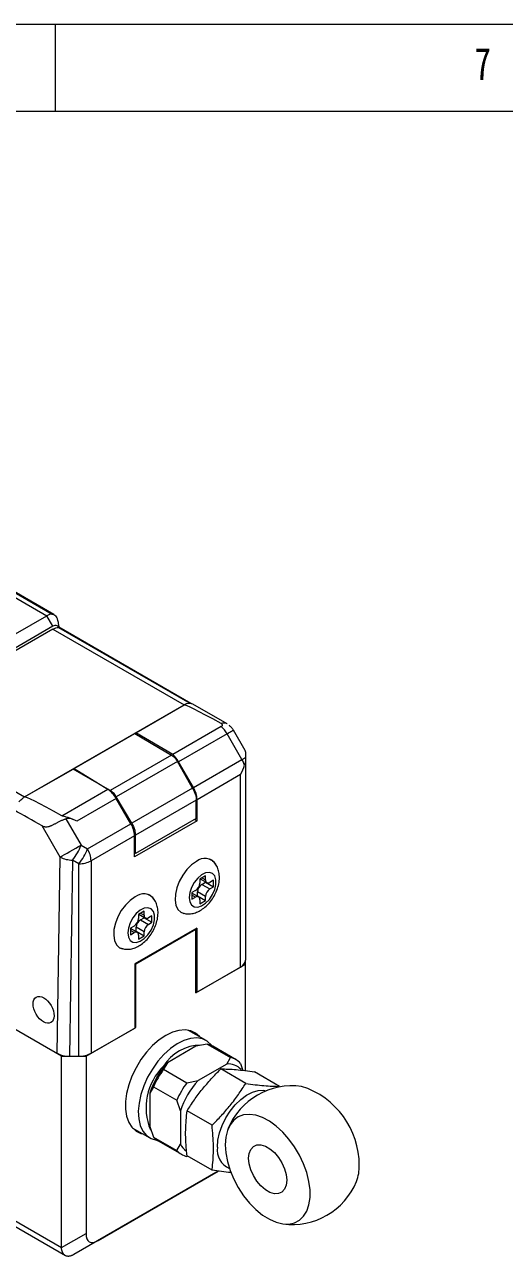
# Model space of a CAD drawing. Header units: millimetres. Extents: x 5 to 415, y 5 to 292.
# Drawn here: x 308.3 to 335.9, y 221 to 292 of the extents above; entities that cross this region are included whole.
import ezdxf

# ---------------------------------------------------------------- set-up
doc = ezdxf.new("R2010")
doc.units = ezdxf.units.MM
doc.styles.add('SLDTEXTSTYLE3', font='TXT', dxfattribs={"width": 0.75})

msp = doc.modelspace()

# ---------------------------------------------------------------- linework, layer by layer
at = {"color": 7, "linetype": 'Continuous', "lineweight": 18}
for p, q in [((415, 292), (5, 292)), ((310, 292), (310, 287)), ((410.25, 287), (10, 287)), ((305.24, 260.677), (309.836, 258.023)), ((309.939, 257.994), (305.323, 260.659)), ((304.927, 260.58), (309.523, 257.927)), ((300.33, 252.621), (309.523, 257.927)), ((309.876, 257.315), (309.523, 257.927)), ((309.876, 257.315), (300.684, 252.008)), ((309.876, 257.151), (300.684, 251.845)), ((309.876, 257.151), (317.442, 252.784)), ((310.205, 257.248), (310.222, 257.256)), ((310.205, 257.248), (317.773, 252.88)), ((317.827, 252.874), (310.226, 257.262)), ((310.23, 257.243), (310.23, 257.298)), ((308.25, 247.477), (317.442, 252.784)), ((314.649, 251.171), (317.442, 252.784)), ((319.912, 251.696), (317.942, 252.833)), ((300.684, 251.845), (308.25, 247.477)), ((319.573, 251.532), (316.78, 249.92)), ((319.913, 251.687), (319.907, 251.69)), ((311.094, 249.119), (314.598, 251.142)), ((314.598, 251.142), (316.392, 250.088)), ((314.649, 251.171), (314.649, 251.112)), ((316.78, 249.92), (314.649, 251.171)), ((319.912, 251.119), (317.119, 249.506)), ((320.771, 249.632), (319.912, 251.119)), ((320.956, 250.155), (320.278, 251.33)), ((316.392, 250.088), (316.714, 249.893)), ((320.978, 250.089), (320.978, 249.751)), ((310.371, 232.533), (280.885, 249.555)), ((316.714, 249.893), (313.184, 247.855)), ((317.053, 249.527), (313.529, 247.492)), ((317.929, 247.991), (317.053, 249.527)), ((317.978, 248.019), (317.119, 249.506)), ((317.978, 248.019), (320.771, 249.632)), ((320.978, 249.751), (320.978, 249.699)), ((320.978, 249.699), (320.978, 238.08)), ((308.25, 247.477), (311.043, 249.089)), ((313.036, 247.919), (311.043, 249.089)), ((311.094, 249.119), (312.857, 248.047)), ((311.094, 249.06), (311.094, 249.119)), ((320.685, 248.766), (318.185, 247.322)), ((320.685, 237.672), (320.685, 248.766)), ((310.399, 246.396), (313.036, 247.919)), ((312.857, 248.047), (313.184, 247.855)), ((317.929, 247.991), (314.42, 245.966)), ((313.53, 247.394), (311.254, 246.08)), ((314.42, 245.966), (313.529, 247.492)), ((314.372, 245.937), (313.53, 247.394)), ((318.134, 247.293), (314.629, 245.27)), ((318.134, 246.243), (318.134, 247.293)), ((318.185, 246.109), (318.185, 247.322)), ((310.302, 244.014), (309.257, 245.823)), ((310.63, 246.219), (311.503, 244.707)), ((311.871, 244.494), (314.372, 245.937)), ((318.185, 246.109), (314.579, 244.027)), ((318.134, 246.243), (314.629, 244.22)), ((318.043, 246.191), (318.185, 246.109)), ((314.579, 245.24), (312.078, 243.797)), ((314.579, 244.027), (314.579, 245.24)), ((314.629, 244.22), (314.629, 245.27)), ((311.503, 244.707), (311.871, 244.494)), ((310.129, 232.7), (310.302, 244.014)), ((311.003, 243.841), (310.83, 232.535)), ((311.371, 243.628), (311.003, 243.841)), ((311.371, 232.535), (311.371, 243.628)), ((312.078, 243.797), (312.078, 232.704)), ((314.629, 244.22), (314.579, 244.249)), ((318.668, 242.938), (318.338, 242.748)), ((318.668, 242.7), (318.668, 242.938)), ((318.338, 242.748), (318.338, 242.51)), ((318.359, 242.76), (318.741, 242.54)), ((318.456, 242.441), (318.662, 242.56)), ((318.456, 242.441), (318.916, 242.176)), ((318.662, 242.56), (318.662, 242.585)), ((318.662, 242.56), (319.122, 242.295)), ((319.122, 242.676), (318.916, 242.557)), ((318.916, 242.176), (319.122, 242.295)), ((319.122, 242.295), (319.122, 242.676)), ((318.091, 242.081), (317.884, 241.962)), ((317.884, 241.962), (317.884, 241.581)), ((318.266, 241.717), (317.884, 241.937)), ((317.884, 241.581), (318.091, 241.7)), ((318.187, 241.762), (318.208, 241.775)), ((318.208, 241.775), (318.208, 242.013)), ((318.668, 241.747), (318.208, 242.013)), ((318.208, 241.775), (318.668, 241.509)), ((318.338, 241.557), (318.338, 241.319)), ((318.338, 241.319), (318.668, 241.509)), ((318.668, 241.509), (318.668, 241.747)), ((315.133, 240.897), (314.803, 240.707)), ((314.803, 240.707), (314.803, 240.469)), ((314.824, 240.719), (315.205, 240.499)), ((315.133, 240.659), (315.133, 240.897)), ((314.555, 240.04), (314.349, 239.921)), ((314.92, 240.4), (315.127, 240.519)), ((314.92, 240.4), (315.38, 240.135)), ((315.127, 240.519), (315.127, 240.544)), ((315.127, 240.519), (315.586, 240.254)), ((315.586, 240.635), (315.38, 240.516)), ((315.38, 240.135), (315.586, 240.254)), ((315.586, 240.254), (315.586, 240.635)), ((314.349, 239.921), (314.349, 239.54)), ((314.73, 239.676), (314.349, 239.896)), ((314.349, 239.54), (314.555, 239.659)), ((318.167, 239.914), (314.596, 237.852)), ((314.649, 237.86), (318.114, 239.861)), ((314.652, 239.721), (314.673, 239.734)), ((314.673, 239.734), (314.673, 239.972)), ((315.133, 239.706), (314.673, 239.972)), ((314.673, 239.734), (315.133, 239.468)), ((314.803, 239.516), (314.803, 239.278)), ((314.803, 239.278), (315.133, 239.468)), ((315.133, 239.468), (315.133, 239.706)), ((318.114, 239.861), (318.095, 239.872)), ((318.114, 236.186), (318.114, 239.861)), ((318.167, 239.914), (318.167, 236.219)), ((280.885, 238.532), (310.371, 221.51)), ((281.092, 238.074), (310.598, 221.04)), ((314.63, 237.872), (314.649, 237.86)), ((320.978, 237.839), (320.978, 238.08)), ((314.596, 237.852), (314.596, 234.157)), ((314.649, 234.186), (314.649, 237.86)), ((318.114, 236.186), (320.978, 237.839)), ((318.167, 236.219), (320.685, 237.672)), ((320.978, 231.702), (320.978, 237.839)), ((318.114, 236.249), (318.167, 236.219)), ((310.129, 232.7), (307.543, 234.167)), ((311.786, 232.533), (314.649, 234.186)), ((312.078, 232.704), (314.596, 234.157)), ((314.649, 234.186), (314.596, 234.217)), ((318.709, 233.436), (317.688, 234.025)), ((318.121, 233.104), (316.471, 232.152)), ((318.767, 233.231), (318.121, 233.104)), ((318.767, 233.231), (320.11, 232.456)), ((320.427, 232.335), (319.084, 233.11)), ((310.371, 232.533), (311.786, 232.533)), ((310.371, 221.51), (310.371, 232.533)), ((310.83, 232.535), (311.371, 232.535)), ((311.786, 232.533), (311.786, 222.318)), ((319.89, 232.084), (320.11, 232.456)), ((316.471, 232.152), (316.251, 231.78)), ((316.251, 231.78), (317.595, 231.004)), ((319.89, 232.084), (318.239, 231.131)), ((320.991, 230.97), (319.55, 231.802)), ((320.691, 232.12), (320.828, 231.719)), ((322.936, 230.796), (321.495, 231.628)), ((315.67, 230.773), (315.458, 230.397)), ((315.67, 230.773), (317.014, 229.998)), ((317.595, 231.004), (318.239, 231.131)), ((315.458, 230.397), (315.458, 228.49)), ((317.226, 229.376), (317.014, 229.998)), ((317.226, 229.376), (317.226, 227.47)), ((319.047, 228.551), (317.606, 229.383)), ((314.449, 228.413), (315.469, 227.824)), ((315.458, 228.49), (315.67, 227.869)), ((315.67, 227.869), (317.014, 227.094)), ((315.934, 227.655), (317.277, 226.879)), ((317.014, 227.094), (317.226, 227.47)), ((317.644, 226.768), (317.595, 226.758)), ((319.047, 225.958), (317.606, 226.79)), ((319.404, 225.907), (311.078, 221.101)), ((312.486, 221.914), (319.404, 225.907)), ((310.371, 221.501), (311.786, 222.318)), ((312.486, 221.914), (311.071, 221.097)), ((311.071, 221.097), (311.078, 221.101))]:
    msp.add_line(p, q, dxfattribs=at)
at = {"color": 8, "linetype": 'Continuous', "lineweight": 18}
for p, q in [((312.857, 248.024), (312.857, 248.047)), ((318.462, 242.819), (318.668, 242.7)), ((318.091, 241.7), (317.884, 241.819)), ((314.926, 240.778), (315.133, 240.659)), ((314.555, 239.659), (314.349, 239.778))]:
    msp.add_line(p, q, dxfattribs=at)
at = {"color": 7, "linetype": 'Continuous', "lineweight": 18, "flags": 128}
for points in [[(319.912, 251.119), (319.996, 251.167), (320.071, 251.21), (320.136, 251.248), (320.189, 251.279), (320.231, 251.303), (320.26, 251.319), (320.275, 251.328), (320.278, 251.33)], [(320.771, 249.632), (320.8, 249.649), (320.829, 249.665), (320.857, 249.681), (320.883, 249.696), (320.909, 249.711), (320.933, 249.725), (320.956, 249.739), (320.978, 249.751)], [(310.302, 244.014), (310.414, 244.078), (310.548, 244.155), (310.699, 244.243), (310.862, 244.337), (311.03, 244.434), (311.197, 244.53), (311.356, 244.622), (311.503, 244.707)], [(318.15, 243.762), (317.864, 243.558), (317.594, 243.289), (317.354, 242.968), (317.157, 242.613), (317.013, 242.243), (316.931, 241.877), (316.914, 241.536), (316.964, 241.238), (317.078, 240.999), (317.249, 240.832), (317.417, 240.758)], [(317.725, 241.679), (317.76, 241.435), (317.86, 241.251), (318.018, 241.146), (318.219, 241.128), (318.445, 241.199), (318.676, 241.353), (318.892, 241.575), (319.073, 241.847), (319.204, 242.143), (319.272, 242.439), (319.272, 242.706), (319.204, 242.923), (319.073, 243.069), (318.892, 243.131), (318.676, 243.104), (318.445, 242.991), (318.219, 242.801), (318.018, 242.551), (317.86, 242.263), (317.76, 241.964), (317.725, 241.679)], [(314.614, 241.72), (314.329, 241.517), (314.059, 241.248), (313.819, 240.927), (313.621, 240.572), (313.478, 240.202), (313.395, 239.836), (313.379, 239.495), (313.429, 239.197), (313.542, 238.958), (313.714, 238.791), (313.882, 238.717)], [(314.19, 239.638), (314.224, 239.394), (314.325, 239.21), (314.483, 239.105), (314.683, 239.087), (314.909, 239.158), (315.141, 239.312), (315.356, 239.534), (315.538, 239.806), (315.668, 240.102), (315.737, 240.398), (315.737, 240.665), (315.668, 240.882), (315.538, 241.028), (315.356, 241.09), (315.141, 241.063), (314.909, 240.95), (314.683, 240.76), (314.483, 240.51), (314.325, 240.222), (314.224, 239.923), (314.19, 239.638)], [(318.315, 233.663), (318.099, 233.854), (317.815, 233.992), (317.492, 234.049), (317.139, 234.024), (316.766, 233.918), (316.382, 233.733), (315.998, 233.474), (315.624, 233.149), (315.271, 232.767), (314.949, 232.337), (314.665, 231.872), (314.428, 231.384), (314.245, 230.887), (314.12, 230.394), (314.056, 229.918), (314.056, 229.473), (314.12, 229.071), (314.245, 228.722), (314.428, 228.437), (314.665, 228.222), (314.949, 228.084), (315.075, 228.051)], [(319.051, 233.129), (319.012, 233.177), (318.774, 233.395), (318.488, 233.533), (318.161, 233.587), (317.804, 233.556), (317.425, 233.441), (317.038, 233.245), (316.651, 232.974), (316.277, 232.636), (315.927, 232.239)], [(315.927, 232.239), (315.61, 231.797), (315.336, 231.321), (315.112, 230.825), (314.944, 230.323), (314.839, 229.83), (314.798, 229.361), (314.823, 228.927), (314.914, 228.543), (315.067, 228.219), (315.278, 227.964), (315.541, 227.786), (315.849, 227.69), (315.886, 227.684)], [(319.352, 227.283), (319.384, 227.687), (319.478, 228.114), (319.632, 228.548), (319.84, 228.973), (320.094, 229.374), (320.385, 229.736), (320.703, 230.046), (321.035, 230.294), (321.371, 230.469), (321.698, 230.566), (322.003, 230.581), (322.181, 230.548)], [(319.801, 227.431), (319.833, 226.959), (319.927, 226.463), (320.082, 225.955), (320.293, 225.448), (320.554, 224.957), (320.859, 224.493), (321.201, 224.068), (321.569, 223.694), (321.955, 223.38), (322.349, 223.134), (322.741, 222.963), (323.119, 222.871), (323.475, 222.861), (323.8, 222.932), (324.084, 223.083), (324.321, 223.31), (324.504, 223.608), (324.629, 223.967), (324.692, 224.38), (324.692, 224.835), (324.629, 225.321), (324.504, 225.825), (324.321, 226.334), (324.084, 226.834), (323.8, 227.314), (323.475, 227.76), (323.119, 228.161), (322.741, 228.506), (322.349, 228.787), (321.955, 228.996), (321.569, 229.128), (321.201, 229.179), (320.859, 229.148), (320.554, 229.037), (320.293, 228.847), (320.082, 228.584), (319.927, 228.254), (319.833, 227.867), (319.801, 227.431)], [(321.155, 226.65), (321.187, 226.934), (321.28, 227.166), (321.43, 227.33), (321.628, 227.418), (321.862, 227.425), (322.119, 227.35), (322.383, 227.197), (322.639, 226.976), (322.873, 226.699), (323.071, 226.383), (323.221, 226.045), (323.315, 225.706), (323.347, 225.384), (323.315, 225.1), (323.221, 224.869), (323.071, 224.704), (322.873, 224.616), (322.639, 224.609), (322.383, 224.685), (322.119, 224.837), (321.862, 225.058), (321.628, 225.335), (321.43, 225.652), (321.28, 225.989), (321.187, 226.329), (321.155, 226.65)]]:
    msp.add_lwpolyline(points, dxfattribs=at)
at = {"color": 7, "linetype": 'Continuous', "lineweight": 18}
for centre, radius, start, end in [((309.864, 257.377), 0.648, 92.43101, 121.75315), ((317.778, 252.247), 0.633, 90.40697, 121.99736), ((317.736, 252.372), 0.505, 65.83874, 125.47172), ((317.77, 252.702), 0.178, 60.30174, 88.90535), ((318.539, 250.338), 1.58, 29.61034, 49.08832), ((315.746, 248.726), 1.58, 29.61034, 49.08832), ((319.329, 248.796), 1.667, 17.95922, 30.10204), ((312.262, 246.695), 1.448, 28.89519, 57.68618), ((316.743, 247.273), 1.443, 1.9565, 31.14373), ((313.137, 245.191), 1.443, 1.9565, 31.14373), ((308.874, 245.647), 2.792, 319.68312, 340.31688), ((309.243, 245.434), 2.792, 319.68312, 340.31688), ((310.636, 243.748), 1.443, 1.9565, 31.14373), ((310.99, 245.299), 1.458, 241.83173, 270.48739), ((311.4, 245.071), 1.443, 268.8559, 298.04024), ((318.633, 243.17), 0.764, 35.36091, 129.21966), ((317.801, 242.534), 0.538, 302.60548, 357.39452), ((318.746, 241.988), 0.538, 122.60548, 177.39452), ((318.819, 242.676), 0.153, 170.78596, 309.20329), ((319.205, 241.723), 0.538, 122.60548, 177.39452), ((315.097, 241.129), 0.764, 35.36091, 129.21966), ((318.187, 241.581), 0.153, 350.78596, 129.20329), ((314.265, 240.493), 0.538, 302.60548, 357.39452), ((315.21, 239.947), 0.538, 122.60548, 177.39452), ((315.283, 240.635), 0.153, 170.78596, 309.20329), ((315.67, 239.682), 0.538, 122.60548, 177.39452), ((314.652, 239.54), 0.153, 350.78596, 129.20329), ((320.477, 238.13), 0.503, 294.37466, 354.3052), ((318.462, 230.547), 2.632, 91.19755, 147.33228), ((318.545, 232.172), 1.082, 60.1234, 78.17826), ((311.4, 233.977), 1.443, 268.8559, 298.04024), ((319.892, 231.407), 1.071, 41.74096, 78.24829), ((318.666, 229.551), 3.419, 135.02876, 201.79586), ((320.038, 228.923), 4.811, 137.844, 162.156), ((320.627, 228.582), 5.419, 143.84551, 156.15449), ((319.979, 231.071), 1.017, 43.39343, 95.02115), ((321.971, 227.807), 5.419, 143.84551, 156.15449), ((321.806, 227.902), 4.811, 137.84358, 162.15642), ((323.665, 226.834), 4, 82.23487, 157.75976), ((322.743, 226.24), 4.786, 359.95189, 72.20436), ((316.474, 228.587), 1.078, 221.77377, 239.91946), ((318.196, 227.936), 1.076, 205.63869, 234.16739), ((320.519, 227.138), 1.176, 172.93913, 246.22267), ((317.813, 227.807), 1.071, 221.74096, 258.24829), ((325.178, 226.177), 2.351, 338.60427, 1.43055), ((323.665, 226.834), 4, 262.23487, 337.75976)]:
    msp.add_arc(centre, radius, start, end, dxfattribs=at)
at = {"color": 8, "linetype": 'Continuous', "lineweight": 18}
msp.add_arc((319.717, 251.319), 0.424, 62.68813, 110.69975, dxfattribs=at)
at = {"color": 7, "linetype": 'Continuous', "lineweight": 18}
for centre, major_axis, ratio, start_param, end_param in [((398.469, 205.192), (81.029, -47.59), 0.007557, 2.91635, 3.137304), ((319.978, 249.85), (0.996, 0.267), 0.317765, 6.198245, 6.409817), ((319.978, 249.174), (0.707, 1.225), 0.577335, 4.71243, 5.139508), ((389.276, 199.885), (81.029, -47.59), 0.007557, 2.915028, 3.137304), ((378.809, 205.928), (81.733, -46.378), 0.007622, 2.59292, 2.631892), ((311.22, 244.946), (-0.707, 1.225), 0.577335, 5.463585, 6.128989), ((310.83, 233.112), (1, 0), 0.577243, 3.935679, 4.712389), ((313.186, 223.934), (1.212, 2.1), 0.333351, 2.617959, 3.665156), ((311.786, 221.51), (1.414, 0), 0.577382, 3.141593, 3.151593)]:
    msp.add_ellipse(centre, major_axis=major_axis, ratio=ratio, start_param=start_param, end_param=end_param, dxfattribs=at)
msp.add_ellipse((309.342, 235.206), major_axis=(-0.425, 0.736), ratio=0.587458, dxfattribs=at)
for points, knots in [([(309.836, 258.023), (309.869, 258.018), (309.935, 258.008), (310.026, 257.928), (310.092, 257.826), (310.124, 257.749), (310.136, 257.719)], [0, 0, 0, 0, 0.270501, 0.54064, 0.820446, 1, 1, 1, 1]), ([(310.205, 257.247), (310.189, 257.275), (310.158, 257.329), (310.078, 257.365), (309.982, 257.365), (309.912, 257.332), (309.876, 257.315)], [0, 0, 0, 0, 0.250117, 0.500156, 0.750117, 1, 1, 1, 1]), ([(310.23, 257.298), (310.225, 257.359), (310.216, 257.493), (310.164, 257.639), (310.136, 257.719)], [0, 0, 0, 0, 0.4520547, 1, 1, 1, 1]), ([(319.567, 251.716), (319.584, 251.705), (319.617, 251.684), (319.639, 251.641), (319.638, 251.598), (319.614, 251.56), (319.586, 251.54), (319.573, 251.532)], [0, 0, 0, 0, 0.209529, 0.419059, 0.628588, 0.838117, 1, 1, 1, 1]), ([(320.008, 251.614), (320.031, 251.599), (320.081, 251.568), (320.17, 251.485), (320.236, 251.399), (320.272, 251.339), (320.278, 251.33)], [0, 0, 0, 0, 0.2387509, 0.5024487, 0.9237691, 1, 1, 1, 1]), ([(316.714, 249.893), (316.785, 249.841), (316.913, 249.748), (317.01, 249.595), (317.053, 249.527)], [0, 0, 0, 0, 0.557682, 1, 1, 1, 1]), ([(320.978, 249.699), (320.97, 249.602), (320.959, 249.475), (320.923, 249.341), (320.914, 249.31)], [0, 0, 0, 0, 0.765617, 1, 1, 1, 1]), ([(313.529, 247.492), (313.472, 247.577), (313.371, 247.729), (313.241, 247.816), (313.184, 247.855)], [0, 0, 0, 0, 0.557681, 1, 1, 1, 1]), ([(317.929, 247.991), (317.995, 247.857), (318.113, 247.618), (318.128, 247.393), (318.134, 247.293)], [0, 0, 0, 0, 0.557568, 1, 1, 1, 1]), ([(311.254, 246.08), (311.106, 246.153), (310.898, 246.255), (310.625, 246.323), (310.484, 246.358), (310.424, 246.385), (310.399, 246.396)], [0, 0, 0, 0, 0.543663, 0.764071, 0.90273, 1, 1, 1, 1]), ([(309.257, 245.823), (309.272, 245.815), (309.317, 245.792), (309.381, 245.77), (309.447, 245.758), (309.515, 245.755), (309.585, 245.763), (309.659, 245.782), (309.718, 245.802), (309.78, 245.827), (309.843, 245.857), (309.908, 245.889), (309.972, 245.922), (310.038, 245.957), (310.104, 245.992), (310.173, 246.029), (310.244, 246.065), (310.318, 246.101), (310.392, 246.134), (310.47, 246.166), (310.55, 246.196), (310.603, 246.211), (310.63, 246.219)], [0, 0, 0, 0, 0.0379741, 0.1148992, 0.1540329, 0.192029, 0.269634, 0.3093226, 0.3533267, 0.3976727, 0.4429526, 0.4885163, 0.5336554, 0.5790445, 0.6251998, 0.6716197, 0.7223858, 0.7735166, 0.8258168, 0.8785323, 0.9389378, 1, 1, 1, 1]), ([(314.42, 245.966), (314.487, 245.833), (314.608, 245.594), (314.623, 245.369), (314.629, 245.27)], [0, 0, 0, 0, 0.557568, 1, 1, 1, 1]), ([(317.29, 240.822), (317.372, 240.793), (317.541, 240.735), (317.816, 240.736), (318.096, 240.797), (318.375, 240.925), (318.648, 241.118), (318.902, 241.374), (319.124, 241.678), (319.3, 242.016), (319.422, 242.374), (319.479, 242.729), (319.468, 243.061), (319.394, 243.357), (319.259, 243.609), (319.098, 243.798), (318.966, 243.871), (318.915, 243.899)], [0, 0, 0, 0, 0.057676, 0.119201, 0.182164, 0.248981, 0.320471, 0.394925, 0.469622, 0.544488, 0.620298, 0.69802, 0.769519, 0.836763, 0.90009, 0.961306, 1, 1, 1, 1]), ([(313.755, 238.781), (313.837, 238.752), (314.006, 238.694), (314.281, 238.695), (314.56, 238.756), (314.839, 238.884), (315.112, 239.077), (315.367, 239.333), (315.588, 239.637), (315.764, 239.975), (315.886, 240.333), (315.943, 240.688), (315.932, 241.02), (315.858, 241.316), (315.723, 241.568), (315.562, 241.757), (315.431, 241.83), (315.38, 241.858)], [0, 0, 0, 0, 0.057676, 0.119201, 0.182164, 0.248981, 0.320471, 0.394925, 0.469622, 0.544488, 0.620298, 0.69802, 0.769519, 0.836763, 0.90009, 0.961306, 1, 1, 1, 1]), ([(317.606, 229.383), (317.743, 229.594), (318.019, 230.018), (318.484, 230.634), (318.993, 231.232), (319.364, 231.612), (319.55, 231.802)], [0, 0, 0, 0, 0.2471026, 0.495209, 0.7469801, 1, 1, 1, 1]), ([(319.55, 231.802), (319.688, 231.8), (319.963, 231.797), (320.428, 231.766), (320.938, 231.711), (321.309, 231.656), (321.495, 231.628)], [0, 0, 0, 0, 0.247103, 0.495209, 0.74698, 1, 1, 1, 1]), ([(319.047, 228.551), (319.229, 228.737), (319.593, 229.109), (320.1, 229.701), (320.57, 230.322), (320.851, 230.754), (320.991, 230.97)], [0, 0, 0, 0, 0.2471026, 0.495209, 0.7469801, 1, 1, 1, 1]), ([(320.991, 230.97), (321.173, 230.943), (321.537, 230.889), (322.044, 230.833), (322.514, 230.801), (322.795, 230.798), (322.936, 230.796)], [0, 0, 0, 0, 0.247103, 0.495209, 0.74698, 1, 1, 1, 1]), ([(317.606, 226.79), (317.594, 226.906), (317.541, 227.418), (317.5, 228.311), (317.57, 229.024), (317.606, 229.383)], [0, 0, 0, 0, 0.1269715, 0.560077, 1, 1, 1, 1]), ([(319.047, 225.958), (319.059, 226.06), (319.111, 226.512), (319.153, 227.357), (319.082, 228.151), (319.047, 228.551)], [0, 0, 0, 0, 0.1269715, 0.560077, 1, 1, 1, 1]), ([(320.158, 225.822), (320.142, 225.822), (319.977, 225.829), (319.599, 225.878), (319.231, 225.931), (319.047, 225.958)], [0, 0, 0, 0, 0.051645, 0.524649, 1, 1, 1, 1]), ([(311.071, 221.097), (311.052, 221.086), (311.014, 221.065), (310.958, 221.039), (310.902, 221.019), (310.849, 221.005), (310.797, 220.997), (310.747, 220.996), (310.698, 221.002), (310.652, 221.014), (310.608, 221.034), (310.567, 221.059), (310.528, 221.092), (310.481, 221.143), (310.442, 221.206), (310.411, 221.278), (310.391, 221.342), (310.376, 221.417), (310.373, 221.473), (310.371, 221.501)], [0, 0, 0, 0, 0.053242, 0.10687, 0.161679, 0.216888, 0.270126, 0.323731, 0.378502, 0.433681, 0.486843, 0.540381, 0.595105, 0.650238, 0.756386, 0.810245, 0.864867, 0.932052, 1, 1, 1, 1])]:
    msp.add_open_spline(points, degree=3, knots=knots, dxfattribs=at)
for points in [[(309.876, 257.151), (309.934, 257.181), (310.048, 257.239), (310.153, 257.245), (310.205, 257.248)], [(307.919, 247.191), (307.972, 247.249), (308.077, 247.365), (308.192, 247.44), (308.25, 247.477)]]:
    msp.add_open_spline(points, degree=3, dxfattribs=at)

# ---------------------------------------------------------------- texts
at = {"color": 7, "linetype": 'Continuous', "lineweight": 0, "insert": (334.167, 290.668), "char_height": 1.852, "attachment_point": 1, "style": 'SLDTEXTSTYLE3'}
msp.add_mtext('7', dxfattribs=at)

doc.saveas('drawing.dxf')
